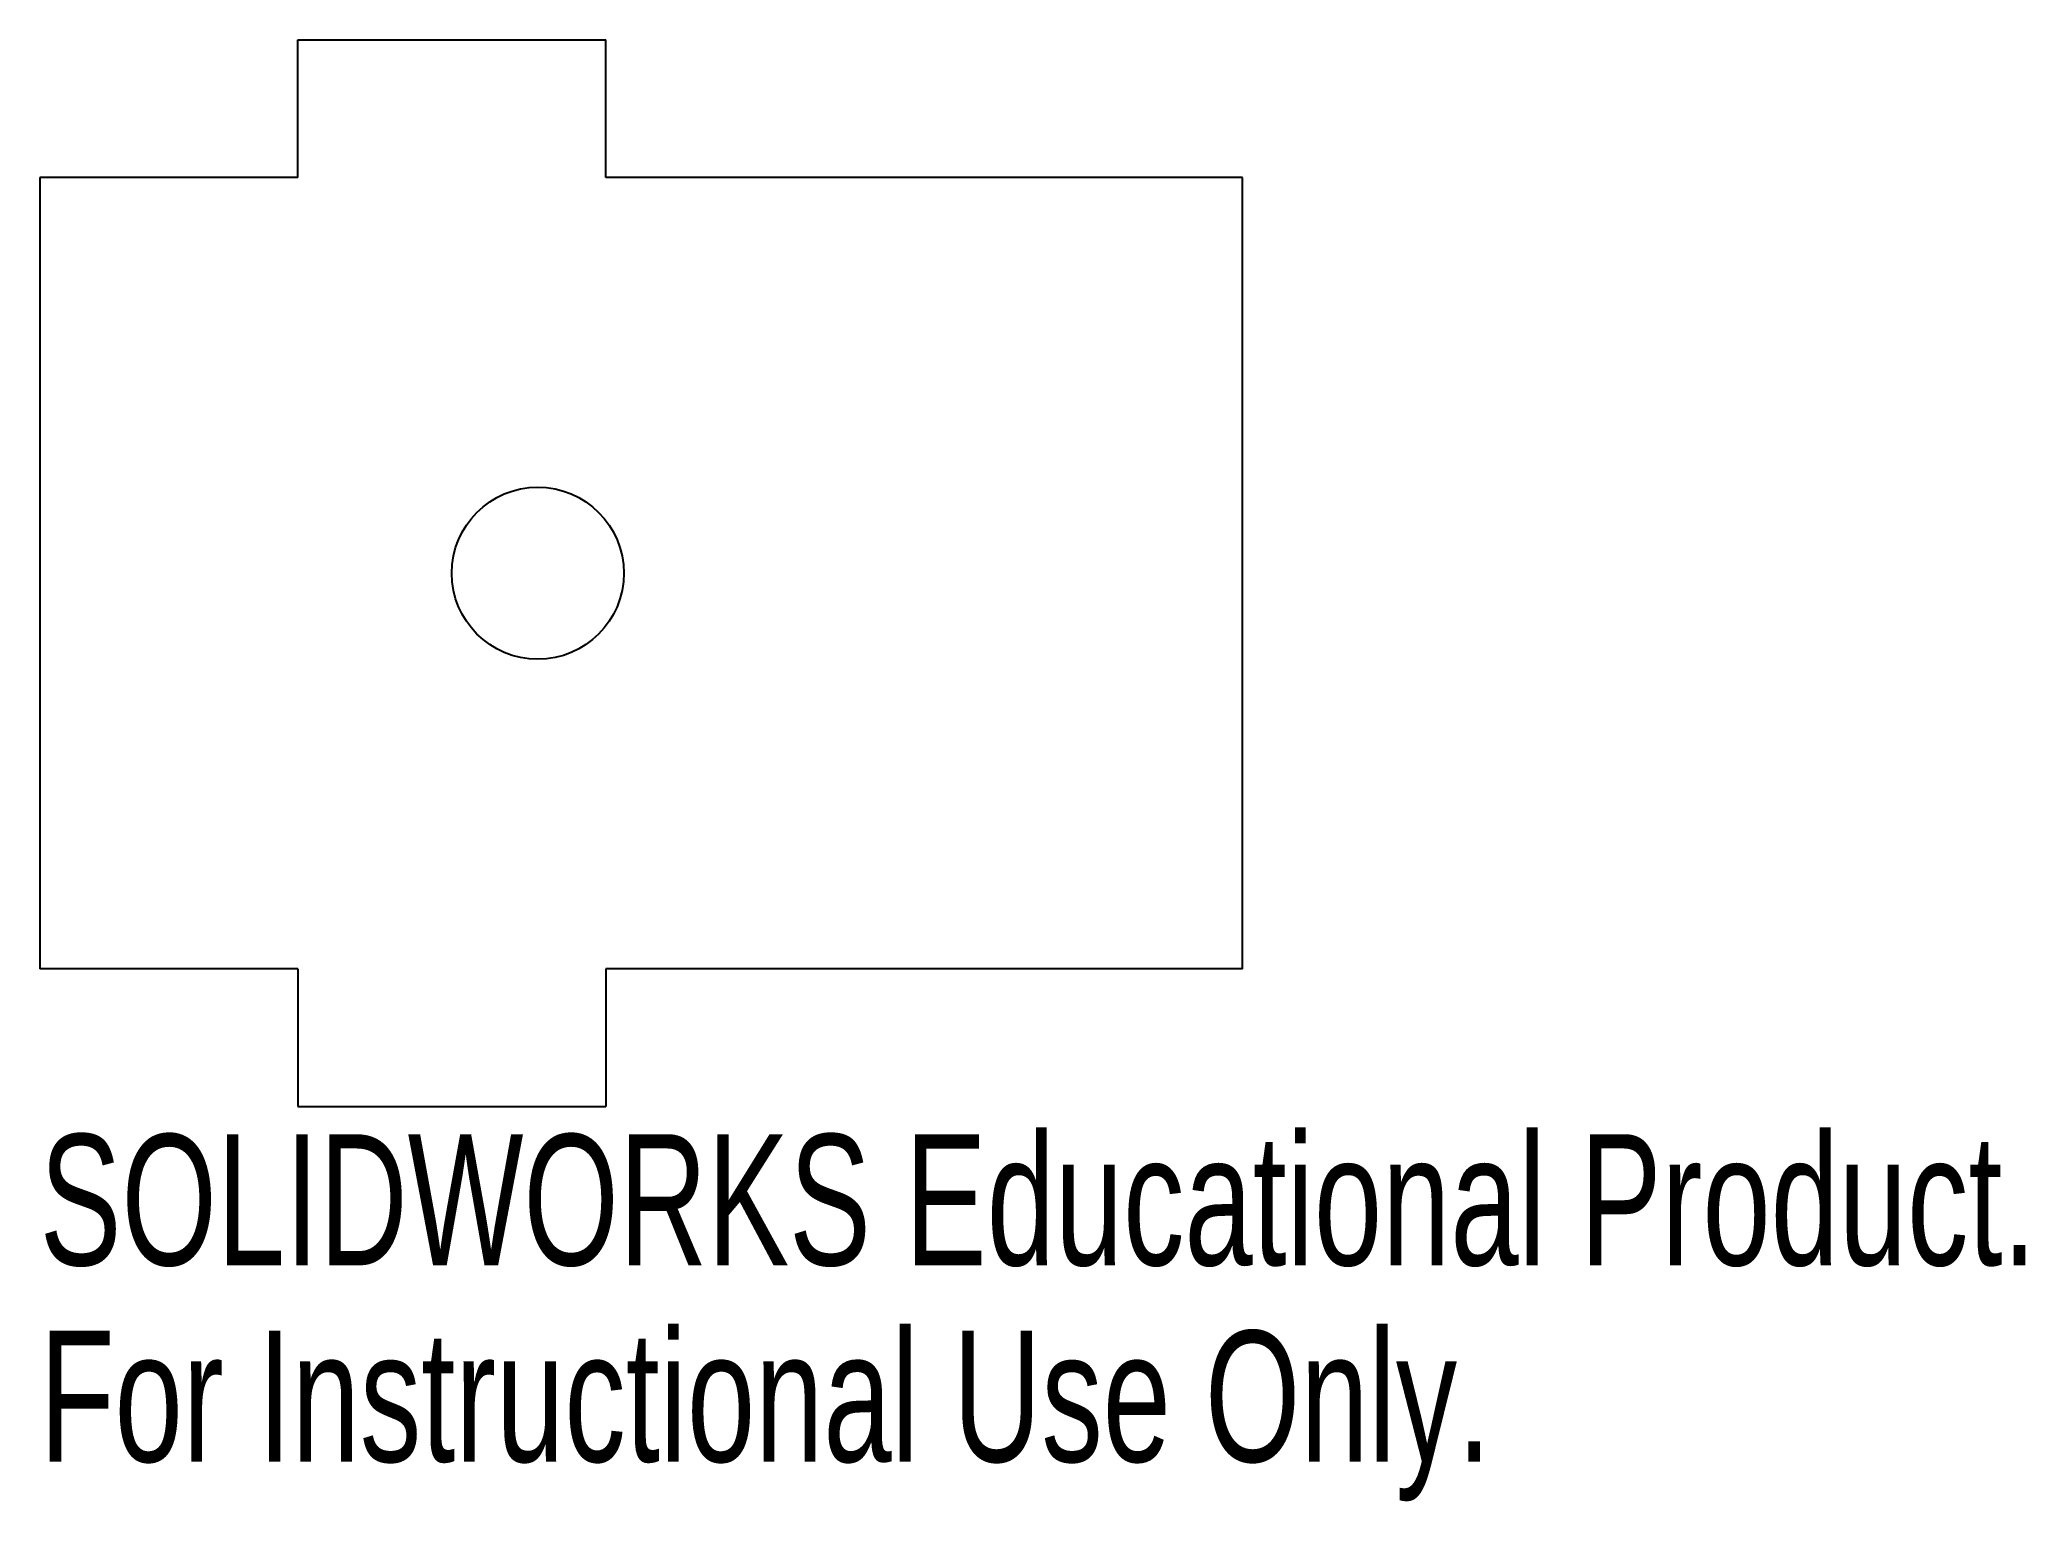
# Model space of a CAD drawing. Header units: inches. Extents: x -0.6 to 2.29, y -1.35 to 0.78.
import ezdxf

# ---------------------------------------------------------------- set-up
doc = ezdxf.new("R2010")
doc.units = ezdxf.units.IN
doc.header["$MEASUREMENT"] = 0
doc.styles.add('SLDTEXTSTYLE0', font='TXT', dxfattribs={"width": 0.7})

msp = doc.modelspace()

# ---------------------------------------------------------------- linework, layer by layer
at = {"color": 7, "linetype": 'Continuous', "lineweight": 25}
for p, q in [((-0.2236, 0.775), (0.2236, 0.775)), ((-0.2236, 0.575), (-0.2236, 0.775)), ((0.2236, 0.575), (0.2236, 0.775)), ((-0.2236, 0.575), (-0.5986, 0.575)), ((-0.5986, 0.575), (-0.5986, -0.575)), ((1.1486, 0.575), (0.2236, 0.575)), ((1.1486, -0.575), (1.1486, 0.575)), ((-0.2236, -0.575), (-0.5986, -0.575)), ((-0.2236, -0.575), (-0.2236, -0.775)), ((0.2236, -0.575), (0.2236, -0.775)), ((1.1486, -0.575), (0.2236, -0.575)), ((-0.2236, -0.775), (0.2236, -0.775))]:
    msp.add_line(p, q, dxfattribs=at)
msp.add_circle((0.125, 0), 0.125, dxfattribs=at)

# ---------------------------------------------------------------- texts
at = {"color": 7, "linetype": 'Continuous', "char_height": 0.1903, "attachment_point": 1, "style": 'SLDTEXTSTYLE0'}
for s, insert in [('SOLIDWORKS Educational Product.', (-0.5986, -0.8151)), ('For Instructional Use Only.', (-0.5986, -1.1006))]:
    msp.add_mtext(s, dxfattribs=dict(at, insert=insert))

doc.saveas('drawing.dxf')
